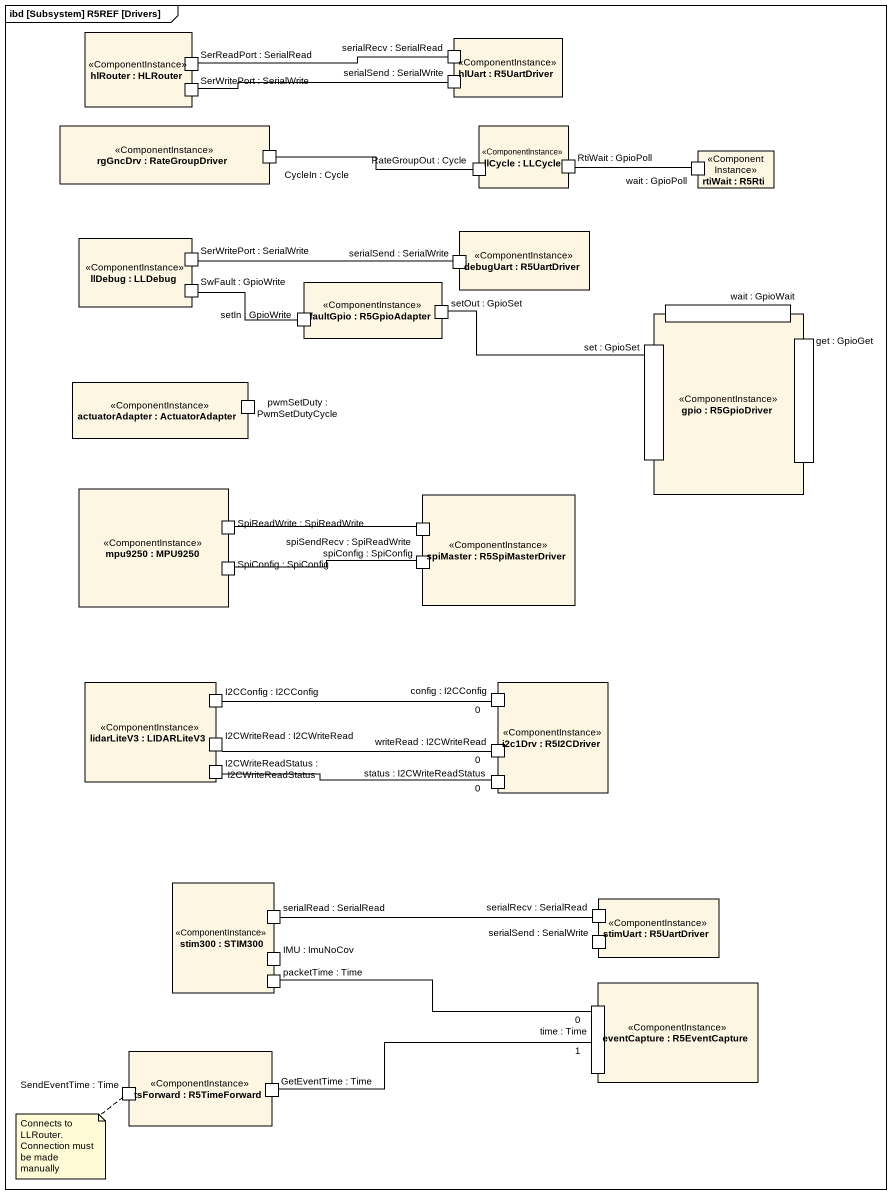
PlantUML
@startuml
mainframe ibd [Subsystem] R5REF [Drivers]
rectangle "hlRouter : HLRouter" as hlRouter <<ComponentInstance>> {
  port "SerReadPort : SerialRead" as SerReadPort_SerialRead
  port "SerWritePort : SerialWrite" as SerWritePort_SerialWrite
}
rectangle "hlUart : R5UartDriver" as hlUart <<ComponentInstance>> {
  port "serialRecv : SerialRead" as serialRecv_SerialRead
  port "serialSend : SerialWrite" as serialSend_SerialWrite
}
rectangle "rgGncDrv : RateGroupDriver" as rgGncDrv <<ComponentInstance>> {
  port "CycleIn : Cycle" as CycleIn_Cycle
}
rectangle "llCycle : LLCycle" as llCycle <<ComponentInstance>> {
  port "RateGroupOut : Cycle" as RateGroupOut_Cycle
  port "RtiWait : GpioPoll" as RtiWait_GpioPoll
}
rectangle "rtiWait : R5Rti" as rtiWait <<ComponentInstance>> {
  port "wait : GpioPoll" as wait_GpioPoll
}
rectangle "llDebug : LLDebug" as llDebug <<ComponentInstance>> {
  port "SerWritePort : SerialWrite" as SerWritePort_SerialWrite_2
  port "SwFault : GpioWrite" as SwFault_GpioWrite
}
rectangle "debugUart : R5UartDriver" as debugUart <<ComponentInstance>> {
  port "serialSend : SerialWrite" as serialSend_SerialWrite_2
}
rectangle "faultGpio : R5GpioAdapter" as faultGpio <<ComponentInstance>> {
  port "setIn : GpioWrite" as setIn_GpioWrite
  port "setOut : GpioSet" as setOut_GpioSet
}
rectangle "gpio : R5GpioDriver" as gpio <<ComponentInstance>> {
  port "wait : GpioWait" as wait_GpioWait
  port "get : GpioGet" as get_GpioGet
  port "set : GpioSet" as set_GpioSet
}
rectangle "actuatorAdapter : ActuatorAdapter" as actuatorAdapter <<ComponentInstance>> {
  port "pwmSetDuty : PwmSetDutyCycle" as pwmSetDuty_PwmSetDutyCycle
}
rectangle "mpu9250 : MPU9250" as mpu9250 <<ComponentInstance>> {
  port "SpiReadWrite : SpiReadWrite" as SpiReadWrite_SpiReadWrite
  port "SpiConfig : SpiConfig" as SpiConfig_SpiConfig
}
rectangle "spiMaster : R5SpiMasterDriver" as spiMaster <<ComponentInstance>> {
  port "spiSendRecv : SpiReadWrite" as spiSendRecv_SpiReadWrite
  port "spiConfig : SpiConfig" as spiConfig_SpiConfig
}
rectangle "lidarLiteV3 : LIDARLiteV3" as lidarLiteV3 <<ComponentInstance>> {
  port "I2CConfig : I2CConfig" as I2CConfig_I2CConfig
  port "I2CWriteRead : I2CWriteRead" as I2CWriteRead_I2CWriteRead
  port "I2CWriteReadStatus : I2CWriteReadStatus" as I2CWriteReadStatus
}
rectangle "i2c1Drv : R5I2CDriver" as i2c1Drv <<ComponentInstance>> {
  port "config : I2CConfig" as config_I2CConfig
  port "writeRead : I2CWriteRead" as writeRead_I2CWriteRead
  port "status : I2CWriteReadStatus" as status_I2CWriteReadStatus
}
rectangle "stim300 : STIM300" as stim300 <<ComponentInstance>> {
  port "serialRead : SerialRead" as serialRead_SerialRead
  port "IMU : ImuNoCov" as IMU_ImuNoCov
  port "packetTime : Time" as packetTime_Time
}
rectangle "stimUart : R5UartDriver" as stimUart <<ComponentInstance>> {
  port "serialRecv : SerialRead" as serialRecv_SerialRead_2
  port "serialSend : SerialWrite" as serialSend_SerialWrite_3
}
rectangle "eventCapture : R5EventCapture" as eventCapture <<ComponentInstance>> {
  port "time : Time" as time_Time
}
rectangle "tsForward : R5TimeForward" as tsForward <<ComponentInstance>> {
  port "SendEventTime : Time" as SendEventTime_Time
  port "GetEventTime : Time" as GetEventTime_Time
}
serialRecv_SerialRead -left- SerReadPort_SerialRead
SerWritePort_SerialWrite -right- serialSend_SerialWrite
RateGroupOut_Cycle -left- CycleIn_Cycle
RtiWait_GpioPoll -right- wait_GpioPoll
SerWritePort_SerialWrite_2 -right- serialSend_SerialWrite_2
SwFault_GpioWrite -right- setIn_GpioWrite
setOut_GpioSet -right- set_GpioSet
SpiReadWrite_SpiReadWrite -right- spiSendRecv_SpiReadWrite
spiConfig_SpiConfig -left- SpiConfig_SpiConfig
I2CConfig_I2CConfig -right- "0" config_I2CConfig
I2CWriteRead_I2CWriteRead -right- "0" writeRead_I2CWriteRead
I2CWriteReadStatus -right- "0" status_I2CWriteReadStatus
serialRead_SerialRead -right- serialRecv_SerialRead_2
packetTime_Time -right- "0" time_Time
GetEventTime_Time -right- "1" time_Time
note as N1
  Connects to LLRouter. Connection must be made manually
end note
N1 .. SendEventTime_Time
@enduml
